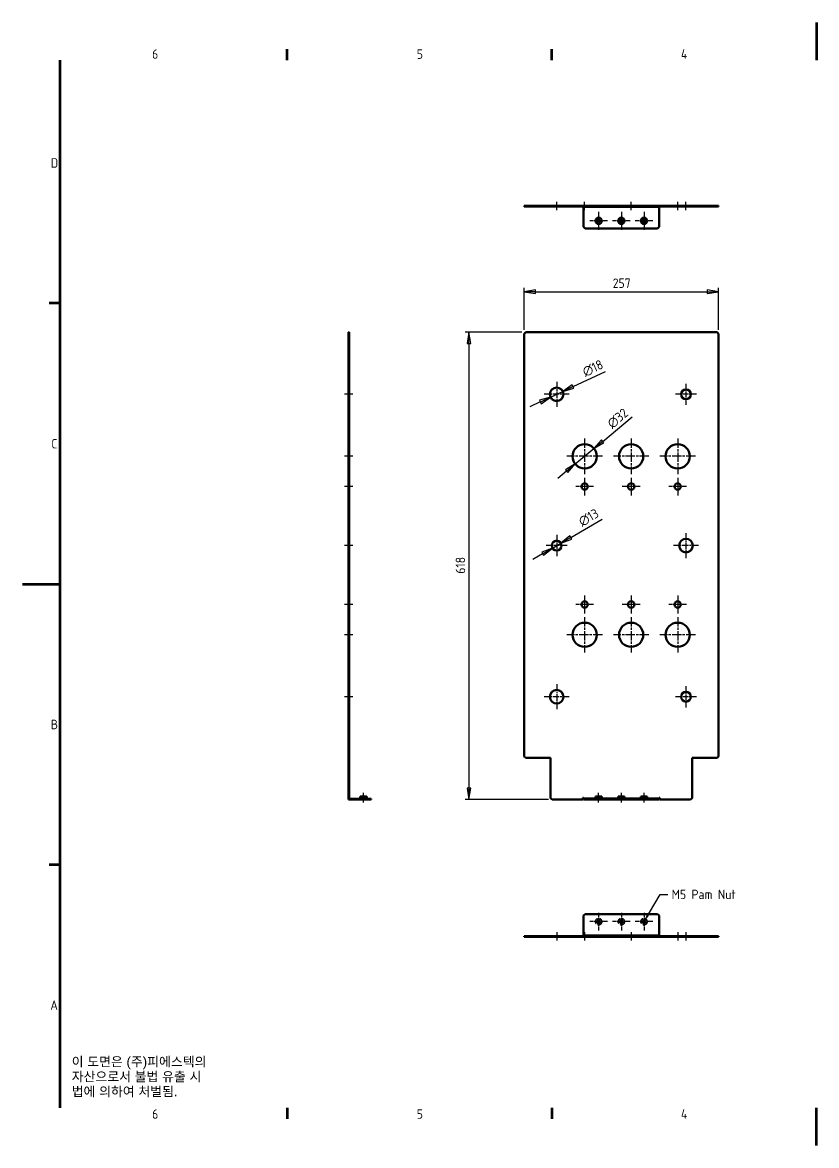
# Model space of a CAD drawing. Header units: millimetres. Extents: x 0 to 2100, y 0 to 1485.
# Drawn here: x 0 to 1050, y 0 to 1485 of the extents above; entities that cross this region are included whole.
import ezdxf

# ---------------------------------------------------------------- set-up
doc = ezdxf.new("R2010")
doc.units = ezdxf.units.MM
doc.header["$LTSCALE"] = 5
doc.linetypes.add('CHAIN', pattern=[0.3543, 0.2362, -0.0295, 0.0591, -0.0295])
doc.linetypes.add('DASHED', pattern=[0.2067, 0.1654, -0.0413])
doc.layers.get('0').update_dxf_attribs({"lineweight": 25})
for name, color, linetype, lineweight in [('가려진 것(ISO)', 5, 'DASHED', 35), ('가려진 좁은 것(ISO)', 5, 'DASHED', 25), ('가시적인 것(ISO)', 7, 'Continuous', 50), ('가시적인 좁은 것(ISO)', 1, 'Continuous', 35), ('경계(ISO)', 7, 'Continuous', 70), ('기호(ISO)', 7, 'Continuous', 25), ('중심 표식(ISO)', 1, 'Continuous', 25), ('중심선(ISO)', 1, 'Continuous', 25), ('치수(ISO)', 7, 'Continuous', 25)]:
    doc.layers.add(name, color=color, linetype=linetype, lineweight=lineweight)
doc.styles.add('ISO Proportional', font='arial.ttf')
doc.styles.add('ISO ProportionalPSTEK', font='isocp.shx')
doc.dimstyles.new('PSTEK', dxfattribs={"dimscale": 5, "dimtxt": 2.5, "dimasz": 3, "dimexe": 1, "dimexo": 1, "dimgap": 1, "dimtad": 1, "dimrnd": 1e-08, "dimdsep": 46, "dimtxsty": 'ISO ProportionalPSTEK', "dimblk": 'Filled-1', "dimcen": 0.09, "dimdle": 10, "dimclrd": 3, "dimclre": 3, "dimclrt": 1, "dimadec": 1, "dimazin": 2, "dimtfac": 1, "dimtdec": 3, "dimtmove": 0, "dimatfit": 3, "dimfxl": 0, "dimtolj": 1, "dimlwd": -1, "dimlwe": -1, "dimarcsym": 0})
doc.dimstyles.new('PSTEK$7', dxfattribs={"dimscale": 5, "dimtxt": 2.5, "dimasz": 2, "dimexe": 1, "dimexo": 1, "dimgap": 1, "dimtad": 1, "dimrnd": 1e-08, "dimdsep": 46, "dimtxsty": 'ISO ProportionalPSTEK', "dimblk": 'Filled-1', "dimcen": 0.09, "dimdle": 10, "dimclrd": 3, "dimclre": 3, "dimclrt": 1, "dimadec": 1, "dimazin": 2, "dimtfac": 1, "dimtdec": 3, "dimtmove": 0, "dimatfit": 3, "dimfxl": 0, "dimtolj": 1, "dimlwd": -1, "dimlwe": -1, "dimarcsym": 0})

# ---------------------------------------------------------------- blocks, each defined once
blk = doc.blocks.new('경계 Default Border')
at = {"layer": '경계(ISO)'}
for p, q in [((70, 287), (70, 289.9)), ((140, 287), (140, 289.9)), ((10, 222.75), (7.1, 222.75)), ((10, 74.25), (7.1, 74.25)), ((70, 10), (70, 7.1)), ((140, 10), (140, 7.1))]:
    blk.add_line(p, q, dxfattribs=at)
at = {"layer": '경계(ISO)', "flags": 128}
for points in [[(210, 297), (210, 287)], [(10, 10), (10, 287)], [(0, 148.5), (10, 148.5)], [(210, 0), (210, 10)]]:
    blk.add_lwpolyline(points, dxfattribs=at)
at = {"layer": '경계(ISO)', "color": 1, "char_height": 2.5, "attachment_point": 7, "style": 'ISO ProportionalPSTEK'}
for s, insert in [('6', (34.29, 287.38)), ('5', (104.29, 287.38)), ('4', (174.14, 287.4)), ('D', (7.5, 258.6)), ('C', (7.64, 184.35)), ('B', (7.5, 110.1)), ('A', (7.36, 35.87)), ('6', (34.29, 7.08)), ('5', (104.29, 7.08)), ('4', (174.14, 7.1))]:
    blk.add_mtext(s, dxfattribs=dict(at, insert=insert))
blk = doc.blocks.new('Filled-1')
at = {"color": 0}
for p, q in [((0, 0), (-1, 0.167)), ((-1, 0.167), (-1, -0.167)), ((-1, 0), (0, 0)), ((-1, -0.167), (0, 0))]:
    blk.add_line(p, q, dxfattribs=at)
at = {"color": 0, "flags": 128}
blk.add_lwpolyline([(-1, -0.167), (0, 0)], dxfattribs=at)
at = {"color": 0}
blk.add_solid([(-1, -0.167), (0, 0), (-1, 0.167), (-1, -0.167)], dxfattribs=at)
blk = doc.blocks.new('*D14')
at = {"layer": 'Defpoints', "color": 0}
for p in [(920.4, 1129), (663.4, 1073.4), (920.4, 1073.4)]:
    blk.add_point(p, dxfattribs=at)
at = {"layer": '치수(ISO)', "color": 3}
for p, q in [((663.4, 1078.4), (663.4, 1134)), ((678.4, 1129), (905.4, 1129)), ((920.4, 1078.4), (920.4, 1134))]:
    blk.add_line(p, q, dxfattribs=at)
at = {"layer": '치수(ISO)', "color": 3, "xscale": 15, "yscale": 15, "zscale": 15, "rotation": 180}
blk.add_blockref('Filled-1', (663.4, 1129), dxfattribs=at)
at = {"layer": '치수(ISO)', "color": 3, "xscale": 15, "yscale": 15, "zscale": 15}
blk.add_blockref('Filled-1', (920.4, 1129), dxfattribs=at)
at = {"layer": '치수(ISO)', "color": 1, "insert": (780.5, 1146.5), "char_height": 12.5, "attachment_point": 1, "style": 'ISO ProportionalPSTEK'}
blk.add_mtext('\\A1;257', dxfattribs=at)
blk = doc.blocks.new('*D15')
at = {"layer": 'Defpoints', "color": 0}
for p in [(665.4, 1075.4), (590.4, 457.4), (700.4, 457.4)]:
    blk.add_point(p, dxfattribs=at)
at = {"layer": '치수(ISO)', "color": 3}
for p, q in [((660.4, 1075.4), (585.4, 1075.4)), ((590.4, 1060.4), (590.4, 472.4)), ((695.4, 457.4), (585.4, 457.4))]:
    blk.add_line(p, q, dxfattribs=at)
at = {"layer": '치수(ISO)', "color": 3, "xscale": 15, "yscale": 15, "zscale": 15}
for p, rotation in [((590.4, 1075.4), 90), ((590.4, 457.4), 270)]:
    blk.add_blockref('Filled-1', p, dxfattribs=dict(at, rotation=rotation))
at = {"layer": '치수(ISO)', "color": 1, "insert": (572.9, 756.1), "char_height": 12.5, "attachment_point": 1, "rotation": 90, "style": 'ISO ProportionalPSTEK'}
blk.add_mtext('\\A1;618', dxfattribs=at)
blk = doc.blocks.new('*D16')
at = {"layer": 'Defpoints', "color": 0}
for p in [(714.5, 997.2), (698.2, 989.5)]:
    blk.add_point(p, dxfattribs=at)
at = {"layer": '치수(ISO)', "color": 3}
for p, q in [((728.1, 1003.5), (771.1, 1023.7)), ((698.2, 989.5), (714.5, 997.2)), ((684.7, 983.2), (671.1, 976.8))]:
    blk.add_line(p, q, dxfattribs=at)
at = {"layer": '치수(ISO)', "color": 3, "xscale": 15, "yscale": 15, "zscale": 15}
for p, rotation in [((714.5, 997.2), 205.138114227691), ((698.2, 989.5), 25.13811422769108)]:
    blk.add_blockref('Filled-1', p, dxfattribs=dict(at, rotation=rotation))
at = {"layer": '치수(ISO)', "color": 1, "insert": (738.8, 1027.9), "char_height": 12.5, "attachment_point": 1, "rotation": 25.1381, "style": 'ISO ProportionalPSTEK'}
blk.add_mtext('\\A1;∅18', dxfattribs=at)
blk = doc.blocks.new('*D17')
at = {"layer": 'Defpoints', "color": 0}
for p in [(755.7, 921.5), (731, 901.2)]:
    blk.add_point(p, dxfattribs=at)
at = {"layer": '치수(ISO)', "color": 3}
for p, q in [((767.3, 931.1), (806.4, 963.4)), ((731, 901.2), (755.7, 921.5)), ((719.5, 891.6), (707.9, 882.1))]:
    blk.add_line(p, q, dxfattribs=at)
at = {"layer": '치수(ISO)', "color": 3, "xscale": 15, "yscale": 15, "zscale": 15}
for p, rotation in [((755.7, 921.5), 219.5304854257275), ((731, 901.2), 39.53048542572751)]:
    blk.add_blockref('Filled-1', p, dxfattribs=dict(at, rotation=rotation))
at = {"layer": '치수(ISO)', "color": 1, "insert": (771.6, 957.3), "char_height": 12.5, "attachment_point": 1, "rotation": 39.5305, "style": 'ISO ProportionalPSTEK'}
blk.add_mtext('\\A1;∅32', dxfattribs=at)
blk = doc.blocks.new('*D18')
at = {"layer": 'Defpoints', "color": 0}
for p in [(700.8, 790.1), (712, 796.6)]:
    blk.add_point(p, dxfattribs=at)
at = {"layer": '치수(ISO)', "color": 3}
for p, q in [((725, 804.1), (766.6, 828.1)), ((700.8, 790.1), (712, 796.6)), ((687.8, 782.6), (674.8, 775.1))]:
    blk.add_line(p, q, dxfattribs=at)
at = {"layer": '치수(ISO)', "color": 3, "xscale": 15, "yscale": 15, "zscale": 15}
for p, rotation in [((712, 796.6), 209.9999999999945), ((700.8, 790.1), 29.99999999999446)]:
    blk.add_blockref('Filled-1', p, dxfattribs=dict(at, rotation=rotation))
at = {"layer": '치수(ISO)', "color": 1, "insert": (733.6, 829.3), "char_height": 12.5, "attachment_point": 1, "rotation": 30, "style": 'ISO ProportionalPSTEK'}
blk.add_mtext('\\A1;∅13', dxfattribs=at)

msp = doc.modelspace()

# ---------------------------------------------------------------- linework, layer by layer
at = {"layer": '가려진 것(ISO)', "ltscale": 0.380839}
for p, q in [((697.386, 1241.683), (697.386, 1242.683)), ((698.386, 1241.683), (698.386, 1242.683)), ((699.886, 1241.683), (699.886, 1242.683)), ((700.386, 1242.683), (700.386, 1241.683)), ((712.886, 1241.683), (712.886, 1242.683)), ((715.386, 1241.683), (715.386, 1242.683)), ((727.386, 1241.683), (727.386, 1242.683)), ((739.136, 1241.683), (739.136, 1242.683)), ((740.886, 1241.683), (740.886, 1242.683)), ((741.886, 1241.683), (741.886, 1242.683)), ((747.636, 1241.683), (747.636, 1242.683)), ((759.386, 1241.683), (759.386, 1242.683)), ((788.886, 1241.683), (788.886, 1242.683)), ((800.636, 1241.683), (800.636, 1242.683)), ((809.136, 1241.683), (809.136, 1242.683)), ((820.886, 1241.683), (820.886, 1242.683)), ((841.886, 1241.683), (841.886, 1242.683)), ((842.886, 1241.683), (842.886, 1242.683)), ((850.386, 1241.683), (850.386, 1242.683)), ((862.136, 1241.683), (862.136, 1242.683)), ((868.386, 1241.683), (868.386, 1242.683)), ((870.636, 1241.683), (870.636, 1242.683)), ((870.886, 1241.683), (870.886, 1242.683)), ((882.386, 1241.683), (882.386, 1242.683)), ((883.386, 1241.683), (883.386, 1242.683)), ((883.886, 1241.683), (883.886, 1242.683)), ((885.386, 1241.683), (885.386, 1242.683)), ((886.386, 1241.683), (886.386, 1242.683)), ((431.961, 1002.349), (430.961, 1002.349)), ((431.961, 999.849), (430.961, 999.849)), ((431.961, 986.849), (430.961, 986.849)), ((431.961, 984.349), (430.961, 984.349)), ((431.961, 927.349), (430.961, 927.349)), ((431.961, 895.349), (430.961, 895.349)), ((431.961, 875.599), (430.961, 875.599)), ((431.961, 867.099), (430.961, 867.099)), ((431.961, 802.349), (430.961, 802.349)), ((431.961, 799.849), (430.961, 799.849)), ((431.961, 786.849), (430.961, 786.849)), ((431.961, 784.349), (430.961, 784.349)), ((431.961, 719.599), (430.961, 719.599)), ((431.961, 711.099), (430.961, 711.099)), ((431.961, 691.349), (430.961, 691.349)), ((431.961, 659.349), (430.961, 659.349)), ((431.961, 602.349), (430.961, 602.349)), ((431.961, 599.849), (430.961, 599.849)), ((431.961, 586.849), (430.961, 586.849)), ((431.961, 584.349), (430.961, 584.349)), ((431.961, 459.949), (430.961, 459.949)), ((697.386, 277.023), (697.386, 276.023)), ((699.886, 277.023), (699.886, 276.023)), ((712.886, 277.023), (712.886, 276.023)), ((715.386, 277.023), (715.386, 276.023)), ((727.386, 277.023), (727.386, 276.023)), ((739.136, 277.023), (739.136, 276.023)), ((747.636, 277.023), (747.636, 276.023)), ((759.386, 277.023), (759.386, 276.023)), ((788.886, 277.023), (788.886, 276.023)), ((800.636, 277.023), (800.636, 276.023)), ((809.136, 277.023), (809.136, 276.023)), ((820.886, 277.023), (820.886, 276.023)), ((850.386, 277.023), (850.386, 276.023)), ((862.136, 277.023), (862.136, 276.023)), ((868.386, 277.023), (868.386, 276.023)), ((870.636, 277.023), (870.636, 276.023)), ((870.886, 277.023), (870.886, 276.023)), ((882.386, 277.023), (882.386, 276.023)), ((883.886, 277.023), (883.886, 276.023)), ((886.386, 277.023), (886.386, 276.023))]:
    msp.add_line(p, q, dxfattribs=at)
at = {"layer": '가려진 것(ISO)', "ltscale": 1.523657}
for p, q in [((448.894, 457.449), (448.894, 461.449)), ((453.028, 457.449), (453.028, 461.449)), ((759.819, 457.449), (759.819, 461.449)), ((763.953, 457.449), (763.953, 461.449)), ((789.819, 457.449), (789.819, 461.449)), ((793.953, 457.449), (793.953, 461.449)), ((819.819, 457.449), (819.819, 461.449)), ((823.953, 457.449), (823.953, 461.449))]:
    msp.add_line(p, q, dxfattribs=at)
at = {"layer": '가려진 것(ISO)', "ltscale": 24.189648}
msp.add_line((741.886, 277.023), (841.886, 277.023), dxfattribs=at)
at = {"layer": '가려진 것(ISO)', "ltscale": 10.172327}
for centre in [(761.886, 296.023), (791.886, 296.023), (821.886, 296.023)]:
    msp.add_circle(centre, 4.25, dxfattribs=at)
at = {"layer": '가려진 것(ISO)', "ltscale": 0.797737}
msp.add_arc((432.961, 459.449), 2, 180, 240, dxfattribs=at)
at = {"layer": '가려진 좁은 것(ISO)', "ltscale": 3.237884}
for p, q in [((757.636, 459.449), (766.136, 459.449)), ((787.636, 459.449), (796.136, 459.449)), ((817.636, 459.449), (826.136, 459.449))]:
    msp.add_line(p, q, dxfattribs=at)
at = {"layer": '가시적인 것(ISO)'}
for p, q in [((665.386, 1242.683), (663.386, 1242.683)), ((663.386, 1242.683), (663.386, 1241.683)), ((663.386, 1241.683), (665.386, 1241.683)), ((665.386, 1241.683), (665.386, 1242.683)), ((918.386, 1242.683), (665.386, 1242.683)), ((665.386, 1241.683), (918.386, 1241.683)), ((741.886, 1240.683), (741.886, 1241.683)), ((741.886, 1214.683), (741.886, 1240.683)), ((841.886, 1240.683), (841.886, 1241.683)), ((841.886, 1214.683), (841.886, 1240.683)), ((920.386, 1242.683), (918.386, 1242.683)), ((918.386, 1242.683), (918.386, 1241.683)), ((918.386, 1241.683), (920.386, 1241.683)), ((920.386, 1241.683), (920.386, 1242.683)), ((743.886, 1212.683), (741.886, 1214.683)), ((743.886, 1212.683), (839.886, 1212.683)), ((841.886, 1214.683), (839.886, 1212.683)), ((431.961, 1075.449), (430.961, 1075.449)), ((430.961, 1075.449), (430.961, 1073.449)), ((430.961, 1073.449), (431.961, 1073.449)), ((430.961, 1073.449), (430.961, 514.449)), ((431.961, 1073.449), (431.961, 1075.449)), ((431.961, 514.449), (431.961, 1073.449)), ((663.386, 1073.449), (665.386, 1075.449)), ((663.386, 514.449), (663.386, 1073.449)), ((665.386, 1075.449), (918.386, 1075.449)), ((918.386, 1075.449), (920.386, 1073.449)), ((920.386, 1073.449), (920.386, 514.449)), ((431.961, 514.449), (430.961, 514.449)), ((430.961, 514.449), (430.961, 512.449)), ((430.961, 512.449), (431.961, 512.449)), ((430.961, 459.449), (430.961, 512.449)), ((431.961, 512.449), (431.961, 514.449)), ((431.961, 512.449), (431.961, 459.449)), ((665.386, 512.449), (663.386, 514.449)), ((665.386, 512.449), (698.386, 512.449)), ((698.386, 512.449), (698.386, 459.449)), ((885.386, 459.449), (885.386, 512.449)), ((885.386, 512.449), (918.386, 512.449)), ((920.386, 514.449), (918.386, 512.449)), ((455.211, 461.449), (446.711, 461.449)), ((446.711, 458.449), (446.711, 461.449)), ((455.211, 458.449), (455.211, 461.449)), ((766.136, 461.449), (757.636, 461.449)), ((757.636, 458.449), (757.636, 461.449)), ((766.136, 458.449), (766.136, 461.449)), ((796.136, 461.449), (787.636, 461.449)), ((787.636, 458.449), (787.636, 461.449)), ((796.136, 458.449), (796.136, 461.449)), ((826.136, 461.449), (817.636, 461.449)), ((817.636, 458.449), (817.636, 461.449)), ((826.136, 458.449), (826.136, 461.449)), ((430.961, 459.449), (430.961, 457.449)), ((431.961, 459.449), (430.961, 459.449)), ((430.961, 457.449), (431.961, 457.449)), ((431.961, 457.449), (431.961, 459.449)), ((458.961, 458.449), (432.961, 458.449)), ((432.961, 457.449), (458.961, 457.449)), ((460.961, 458.449), (458.961, 458.449)), ((458.961, 458.449), (458.961, 457.449)), ((458.961, 457.449), (460.961, 457.449)), ((460.961, 457.449), (460.961, 458.449)), ((700.386, 457.449), (698.386, 459.449)), ((740.886, 457.449), (700.386, 457.449)), ((740.886, 457.449), (740.886, 459.949)), ((740.886, 459.949), (741.886, 459.949)), ((741.886, 459.949), (741.886, 459.449)), ((741.886, 458.449), (741.886, 459.449)), ((743.886, 458.449), (741.886, 458.449)), ((741.886, 458.449), (741.886, 457.449)), ((741.886, 457.449), (743.886, 457.449)), ((743.886, 457.449), (743.886, 458.449)), ((743.886, 458.449), (839.886, 458.449)), ((743.886, 457.449), (839.886, 457.449)), ((841.886, 458.449), (839.886, 458.449)), ((839.886, 458.449), (839.886, 457.449)), ((839.886, 457.449), (841.886, 457.449)), ((841.886, 459.449), (841.886, 459.949)), ((841.886, 459.949), (842.886, 459.949)), ((841.886, 458.449), (841.886, 459.449)), ((841.886, 457.449), (841.886, 458.449)), ((842.886, 459.949), (842.886, 457.449)), ((883.386, 457.449), (842.886, 457.449)), ((885.386, 459.449), (883.386, 457.449)), ((741.886, 304.023), (743.886, 306.023)), ((741.886, 278.023), (741.886, 304.023)), ((743.886, 306.023), (839.886, 306.023)), ((839.886, 306.023), (841.886, 304.023)), ((841.886, 304.023), (841.886, 278.023)), ((665.386, 277.023), (663.386, 277.023)), ((663.386, 277.023), (663.386, 276.023)), ((663.386, 276.023), (665.386, 276.023)), ((665.386, 276.023), (665.386, 277.023)), ((665.386, 277.023), (698.386, 277.023)), ((698.386, 276.023), (665.386, 276.023)), ((700.386, 277.023), (698.386, 277.023)), ((698.386, 277.023), (698.386, 276.023)), ((698.386, 276.023), (700.386, 276.023)), ((700.386, 276.023), (700.386, 277.023)), ((740.886, 277.023), (700.386, 277.023)), ((700.386, 276.023), (740.886, 276.023)), ((740.886, 277.023), (741.886, 277.023)), ((740.886, 276.023), (740.886, 277.023)), ((741.886, 276.023), (740.886, 276.023)), ((741.886, 278.023), (741.886, 276.023)), ((841.886, 276.023), (741.886, 276.023)), ((841.886, 276.023), (841.886, 278.023)), ((841.886, 277.023), (842.886, 277.023)), ((842.886, 276.023), (841.886, 276.023)), ((883.386, 277.023), (842.886, 277.023)), ((842.886, 277.023), (842.886, 276.023)), ((842.886, 276.023), (883.386, 276.023)), ((885.386, 277.023), (883.386, 277.023)), ((883.386, 277.023), (883.386, 276.023)), ((883.386, 276.023), (885.386, 276.023)), ((885.386, 276.023), (885.386, 277.023)), ((885.386, 277.023), (918.386, 277.023)), ((918.386, 276.023), (885.386, 276.023)), ((920.386, 277.023), (918.386, 277.023)), ((918.386, 277.023), (918.386, 276.023)), ((918.386, 276.023), (920.386, 276.023)), ((920.386, 276.023), (920.386, 277.023))]:
    msp.add_line(p, q, dxfattribs=at)
for centre, radius in [((761.886, 1222.683), 4.25), ((761.886, 1222.683), 2.067), ((791.886, 1222.683), 4.25), ((791.886, 1222.683), 2.067), ((821.886, 1222.683), 4.25), ((821.886, 1222.683), 2.067), ((706.386, 993.349), 9), ((877.386, 993.349), 6.5), ((743.386, 911.349), 16), ((804.886, 911.349), 16), ((866.386, 911.349), 16), ((743.386, 871.349), 4.25), ((804.886, 871.349), 4.25), ((866.386, 871.349), 4.25), ((877.386, 793.349), 9), ((706.386, 793.349), 6.5), ((743.386, 715.349), 4.25), ((804.886, 715.349), 4.25), ((866.386, 715.349), 4.25), ((743.386, 675.349), 16), ((804.886, 675.349), 16), ((866.386, 675.349), 16), ((706.386, 593.349), 9), ((877.386, 593.349), 6.5), ((761.886, 296.023), 2.067), ((791.886, 296.023), 2.067), ((821.886, 296.023), 2.067)]:
    msp.add_circle(centre, radius, dxfattribs=at)
for radius, start in [(1, 180), (2, 240)]:
    msp.add_arc((432.961, 459.449), radius, start, 270, dxfattribs=at)
at = {"layer": '가시적인 좁은 것(ISO)'}
for p, q in [((841.886, 1240.683), (741.886, 1240.683)), ((432.961, 458.449), (432.961, 457.449)), ((741.886, 459.449), (757.636, 459.449)), ((766.136, 459.449), (787.636, 459.449)), ((796.136, 459.449), (817.636, 459.449)), ((826.136, 459.449), (841.886, 459.449)), ((741.886, 278.023), (841.886, 278.023))]:
    msp.add_line(p, q, dxfattribs=at)
at = {"layer": '중심 표식(ISO)', "linetype": 'CHAIN', "ltscale": 5.222575}
for p, q in [((761.886, 1234.433), (761.886, 1210.933)), ((791.886, 1234.433), (791.886, 1210.933)), ((821.886, 1234.433), (821.886, 1210.933)), ((773.636, 1222.683), (750.136, 1222.683)), ((803.636, 1222.683), (780.136, 1222.683)), ((833.636, 1222.683), (810.136, 1222.683)), ((743.386, 883.099), (743.386, 859.599)), ((804.886, 883.099), (804.886, 859.599)), ((866.386, 883.099), (866.386, 859.599)), ((755.136, 871.349), (731.636, 871.349)), ((816.636, 871.349), (793.136, 871.349)), ((878.136, 871.349), (854.636, 871.349)), ((755.136, 715.349), (731.636, 715.349)), ((743.386, 727.099), (743.386, 703.599)), ((816.636, 715.349), (793.136, 715.349)), ((804.886, 727.099), (804.886, 703.599)), ((878.136, 715.349), (854.636, 715.349)), ((866.386, 727.099), (866.386, 703.599)), ((761.886, 307.773), (761.886, 284.273)), ((791.886, 307.773), (791.886, 284.273)), ((821.886, 307.773), (821.886, 284.273)), ((773.636, 296.023), (750.136, 296.023)), ((803.636, 296.023), (780.136, 296.023)), ((833.636, 296.023), (810.136, 296.023))]:
    msp.add_line(p, q, dxfattribs=at)
at = {"layer": '중심 표식(ISO)', "linetype": 'CHAIN', "ltscale": 7.333869}
for p, q in [((706.386, 1009.849), (706.386, 976.849)), ((722.886, 993.349), (689.886, 993.349)), ((877.386, 809.849), (877.386, 776.849)), ((893.886, 793.349), (860.886, 793.349)), ((706.386, 609.849), (706.386, 576.849)), ((722.886, 593.349), (689.886, 593.349))]:
    msp.add_line(p, q, dxfattribs=at)
at = {"layer": '중심 표식(ISO)', "linetype": 'CHAIN', "ltscale": 6.222661}
for p, q in [((877.386, 1007.349), (877.386, 979.349)), ((891.386, 993.349), (863.386, 993.349)), ((706.386, 807.349), (706.386, 779.349)), ((720.386, 793.349), (692.386, 793.349)), ((877.386, 607.349), (877.386, 579.349)), ((891.386, 593.349), (863.386, 593.349))]:
    msp.add_line(p, q, dxfattribs=at)
at = {"layer": '중심 표식(ISO)', "linetype": 'CHAIN', "ltscale": 10.44525}
for p, q in [((743.386, 934.849), (743.386, 887.849)), ((804.886, 934.849), (804.886, 887.849)), ((866.386, 934.849), (866.386, 887.849)), ((766.886, 911.349), (719.886, 911.349)), ((828.386, 911.349), (781.386, 911.349)), ((889.886, 911.349), (842.886, 911.349)), ((743.386, 698.849), (743.386, 651.849)), ((804.886, 698.849), (804.886, 651.849)), ((866.386, 698.849), (866.386, 651.849)), ((766.886, 675.349), (719.886, 675.349)), ((828.386, 675.349), (781.386, 675.349)), ((889.886, 675.349), (842.886, 675.349))]:
    msp.add_line(p, q, dxfattribs=at)
at = {"layer": '중심선(ISO)', "linetype": 'CHAIN', "ltscale": 2.444556}
for p, q in [((706.386, 1236.683), (706.386, 1247.683)), ((743.386, 1236.683), (743.386, 1247.683)), ((804.886, 1236.683), (804.886, 1247.683)), ((866.386, 1236.683), (866.386, 1247.683)), ((877.386, 1236.683), (877.386, 1247.683)), ((436.961, 993.349), (425.961, 993.349)), ((436.961, 911.349), (425.961, 911.349)), ((436.961, 871.349), (425.961, 871.349)), ((436.961, 793.349), (425.961, 793.349)), ((436.961, 715.349), (425.961, 715.349)), ((436.961, 675.349), (425.961, 675.349)), ((436.961, 593.349), (425.961, 593.349)), ((706.386, 282.023), (706.386, 271.023)), ((743.386, 282.023), (743.386, 271.023)), ((804.886, 282.023), (804.886, 271.023)), ((866.386, 282.023), (866.386, 271.023)), ((877.386, 282.023), (877.386, 271.023))]:
    msp.add_line(p, q, dxfattribs=at)
at = {"layer": '중심선(ISO)', "linetype": 'CHAIN', "ltscale": 2.889039}
for p, q in [((450.961, 453.449), (450.961, 466.449)), ((761.886, 453.449), (761.886, 466.449)), ((791.886, 453.449), (791.886, 466.449)), ((821.886, 453.449), (821.886, 466.449))]:
    msp.add_line(p, q, dxfattribs=at)

# ---------------------------------------------------------------- block references
at = {"xscale": 5, "yscale": 5, "zscale": 5}
msp.add_blockref('경계 Default Border', (0, 0), dxfattribs=at)

# ---------------------------------------------------------------- texts
at = {"layer": '기호(ISO)', "color": 1, "insert": (858.443, 338.316), "char_height": 12.5, "width": 95.87306, "attachment_point": 1, "style": 'ISO ProportionalPSTEK'}
msp.add_mtext('{\\fISOCP|b0|i0;\\H12.5000;M5 Pam Nut}', dxfattribs=at)
at = {"layer": '기호(ISO)', "color": 7, "insert": (65.108, 117.118), "char_height": 12.5, "width": 196.53052, "attachment_point": 1, "line_spacing_factor": 0.944221, "style": 'ISO Proportional'}
msp.add_mtext('{\\fArial|b0|i0;\\H12.5000;이 도면은 (주)피에스텍의\\P자산으로서 불법 유출 시 \\P법에 의하여 처벌됨.}', dxfattribs=at)

# ---------------------------------------------------------------- dimensions: what is measured, and where the dimension line sits
at = {"layer": '치수(ISO)', "color": 3}
dim = msp.add_linear_dim(base=(920.386, 1128.966), p1=(663.386, 1073.449), p2=(920.386, 1073.449), dimstyle='PSTEK', override={"dimdec": 2, "dimtp": 0, "dimtm": 0, "dimtdec": 3, "dimtofl": 0, "dimatfit": 1}, dxfattribs=at)
dim.commit()
dim.dimension.update_dxf_attribs({"geometry": '*D14', "text_midpoint": (791.886, 1128.966), "dimtype": 160})
dim = msp.add_linear_dim(base=(590.386, 457.449), p1=(665.386, 1075.449), p2=(700.386, 457.449), angle=270, dimstyle='PSTEK', override={"dimdec": 2, "dimtp": 0, "dimtm": 0, "dimtdec": 3, "dimtofl": 0, "dimatfit": 1}, dxfattribs=at)
dim.commit()
dim.dimension.update_dxf_attribs({"geometry": '*D15', "text_midpoint": (590.386, 766.449), "dimtype": 160})
for p1, p2, picture, middle in [((698.239, 989.525), (714.534, 997.172), '*D16', (756.403, 1016.819)), ((731.046, 901.165), (755.727, 921.533), '*D17', (792.653, 952.005)), ((700.757, 790.099), (712.016, 796.599), '*D18', (752.293, 819.853))]:
    dim = msp.add_diameter_dim_2p(p1=p1, p2=p2, dimstyle='PSTEK', override={"dimdec": 2, "dimlfac": 1, "dimtp": 0, "dimtm": 0, "dimtdec": 3, "dimatfit": 2}, dxfattribs=at)
    dim.commit()
    dim.dimension.update_dxf_attribs({"geometry": picture, "text_midpoint": middle, "dimtype": 163})

# ---------------------------------------------------------------- leaders
at = {"layer": '기호(ISO)', "color": 3, "annotation_type": 0, "has_hookline": 1, "hookline_direction": 0, "text_width": 91.814}
msp.add_leader([(821.886, 296.023), (843.443, 332.066), (853.443, 332.066)], dimstyle='PSTEK$7', override={"dimtad": 0}, dxfattribs=at)

doc.saveas('drawing.dxf')
